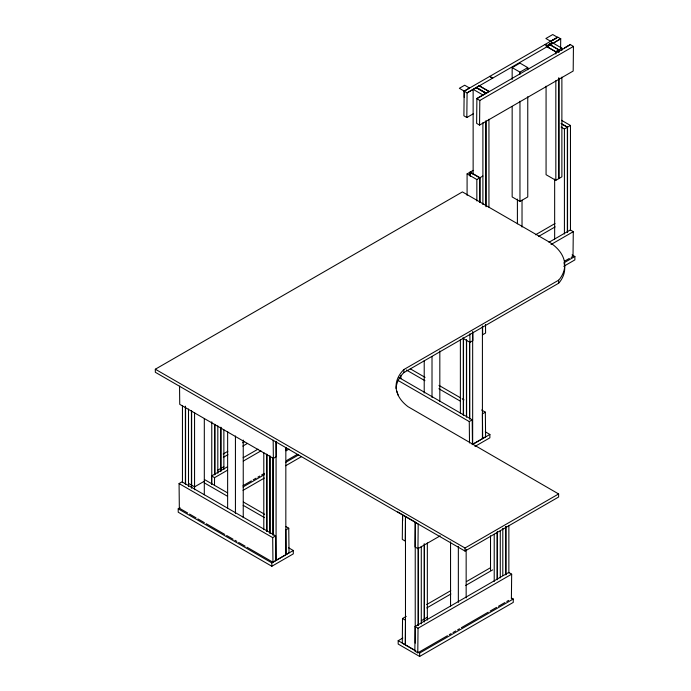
<?xml version="1.0" encoding="UTF-8"?>
<svg xmlns="http://www.w3.org/2000/svg" width="691" height="691" viewBox="0 0 691 691"><rect width="100%" height="100%" fill="white"/><g stroke="black" fill="none" stroke-linecap="round" stroke-linejoin="round"><path stroke-width="1.04" d="M211.558 484.495L211.645 475.926L227.408 466.831M214.495 485.151L214.573 477.662L227.546 470.165M402.551 618.488L402.292 643.114L405.22 644.841L405.479 620.224L402.551 618.488L406.256 616.346M511.4 598.803L511.668 574.178L508.74 572.45L415.11 626.504L414.85 651.121L417.779 652.857L447.44 635.729M417.943 548.68L418.21 524.054L415.282 522.327L415.015 546.944L417.943 548.68L440.193 535.827M417.779 652.857L418.038 628.231L511.668 574.178M560.608 48.482L560.712 38.843L557.792 37.115L464.162 91.169L463.903 115.794L466.822 117.522L473.318 113.782M466.822 117.522L467.09 92.905L470.01 91.126M476.894 98.735L476.626 123.361L479.554 125.088L573.185 71.035L573.444 46.418L570.516 44.682L476.894 98.735L479.813 100.471L479.554 125.088M549.025 242.256L570.351 229.948L573.28 231.675L573.012 256.301L571.163 257.372M558.613 280.2L559.701 278.965A59.331 34.256 0 0 0 547.35 240.943L462.417 191.917L155.32 369.219L155.32 372.276L464.991 551.064L558.622 497.01L558.622 493.953L408.079 406.731A58.087 33.539 0 0 1 398.051 395.002L396.574 390.691A58.087 33.539 0 0 1 403.855 369.547L558.613 280.2L558.613 283.258L403.855 372.604A58.087 33.539 0 0 0 396.098 388.506M558.613 283.258L559.701 282.014A59.331 34.256 0 0 0 564.219 263.755M464.24 91.126L469.517 88.007L464.689 85.218L459.351 88.301L464.24 91.126L464.24 97.431M550.77 41.33L557.628 37.374L552.74 34.55L545.881 38.506L550.77 41.33L556.048 38.212M179.332 508.187L179.073 483.562L181.992 481.834L275.623 535.888L275.882 560.513L272.962 562.241L247.007 547.255M179.548 386.139L179.738 404.339L273.368 458.392L276.288 456.665L276.132 441.67M289.019 449.09L286.091 450.826L286.057 447.613M462.529 338.063L469.949 342.339L472.869 340.611L472.782 332.043M272.962 562.241L272.695 537.615L275.623 535.888M288.76 528.209L285.832 529.937L286.091 554.562L289.019 552.826L288.76 528.209L285.979 526.602M469.509 442.974L469.275 421.57L472.203 419.834L398.966 377.554M485.341 412.156L482.413 413.883L482.672 438.509L485.6 436.781L485.341 412.156L481.627 410.013M549.198 44.414L552.126 42.505L561.878 48.232M549 44.405L546.071 46.098L555.832 51.73L558.751 50.037L558.751 52.179M552.126 42.6L549.198 44.293L558.959 50.046L555.832 51.851L546.961 46.729M470.217 91.005L476.064 87.627L485.816 93.259L479.969 96.636M554.657 42.255L557.585 40.562M557.792 40.449L560.712 38.756M560.712 38.843L467.09 92.905L464.162 91.169M512.161 79.482L512.161 67.623L519.96 63.123L527.76 67.623L527.76 69.782M512.161 67.623L519.96 72.132L527.76 67.623M558.959 49.925L561.878 48.137L561.878 50.374M476.842 98.442L479.761 96.757M564.417 47.878L567.337 46.193M567.544 46.072L570.464 44.388M479.813 100.471L573.444 46.418M467.09 195.328L467.09 173.899L470.01 172.206L479.761 177.837L479.761 202.489M470.217 176.378L470.217 172.094L473.136 170.401M467.09 173.899L476.842 179.53L479.761 177.837M470.217 172.094L479.969 177.725L482.897 176.032M561.161 127.092L564.417 128.967L567.337 127.274L567.337 232.297M561.04 123.404L567.544 127.161L570.464 125.468L570.464 230.492M546.071 86.168L546.071 174.702L555.832 180.325L561.878 176.836L561.878 77.09M512.161 106.423L512.161 196.944L519.96 201.444L527.76 196.944L527.76 96.723M535.542 234.785L555.011 223.539M538.462 236.512L555.149 226.881M551.029 244.519L573.28 231.675M223.184 454.004L227.823 451.327M242.653 442.767L244.51 441.696M223.331 457.338L227.97 454.661M242.8 446.101L247.43 443.423M564.668 261.12L569.306 258.443M563.752 262.943L574.877 256.516L574.877 259.894L563.752 266.32M217.812 470.148L223.867 466.65M243.163 457.727L257.993 449.167M204.311 481.23L194.56 486.861L188.505 483.372M243.31 461.07L260.922 450.895M288.665 547.825L293.295 550.502L293.295 553.88L271.839 566.266L178.218 512.212L178.218 508.826L180.083 507.755M243.051 485.687L251.386 480.876M253.243 479.804L256.024 478.198M257.881 477.127L259.73 476.056M261.587 474.985L264.368 473.378M286.618 460.534L296.81 454.652M243.051 486.974L264.377 474.665M285.694 462.357L298.676 454.868M243.051 490.36L264.377 478.042M285.694 465.734L301.457 456.639M472.152 444.684L489.876 434.449L489.876 437.826L474.95 446.446M178.218 508.826L271.839 562.889L293.295 550.502M155.32 369.219L464.991 548.006L558.622 493.953M426.658 604.573L450.757 590.658M466.511 581.563L490.619 567.648M426.796 607.916L450.903 593.992M465.734 585.432L492.614 569.911M421.285 620.717L427.34 617.227M511.4 597.94L513.266 599.019L513.266 602.397L419.636 656.45L398.18 644.064L398.18 640.687L402.818 638.009M449.297 634.658L451.145 633.587M453.002 632.515L455.784 630.909M457.641 629.838L459.489 628.767M461.346 627.704L488.226 612.183M490.083 611.112L496.57 607.363M498.427 606.292L504.914 602.543M506.771 601.472L508.628 600.401M417.77 651.993L419.636 653.073L513.266 599.019M396.574 390.691L398.051 395.002M549.198 44.189L558.959 49.821L558.959 52.205M548.006 46.185L545.044 44.431L548.006 46.142M561.524 120.312L570.464 125.468M562.465 124.458L567.337 127.274M479.191 85.822L488.943 91.454M476.263 87.429L486.023 93.06M482.897 94.952L473.136 89.32L473.136 174.624M572.079 254.901L574.877 256.516M410.247 368.804L425.086 377.372M438.984 385.397L460.31 397.705M462.158 398.776L464.015 399.847M406.394 369.996L424.939 380.706M438.845 388.731L460.163 401.039M397.895 380.361L469.275 421.57M485.246 431.771L489.876 434.449M397.74 511.884L402.628 514.709L402.628 521.014M204.398 479.502L227.572 492.882M243.336 501.986L264.653 514.294M204.251 482.836L227.434 496.216M243.189 505.32L264.506 517.628M179.073 483.562L272.695 537.615M180.256 508.723L187.676 512.998M189.533 514.069L196.019 517.818M197.876 518.889L204.363 522.638M206.212 523.709L224.756 534.411M226.613 535.482L233.1 539.23M234.949 540.293L236.806 541.364M238.663 542.435L245.15 546.184M398.18 640.687L415.904 650.913M415.231 650.628L405.479 644.997L405.479 516.393L415.231 522.025L415.231 643.122M211.645 475.926L214.573 477.662M415.11 626.504L418.038 628.231M485.505 324.476L485.6 333.045L482.672 334.772L482.586 326.212M472.203 419.834L472.463 444.46M469.854 333.779L469.949 342.339M273.17 440.193L273.368 458.392M567.544 127.161L567.544 232.185M564.417 128.967L564.417 233.99M558.959 78.118L558.959 178.52M558.751 77.902L558.751 178.641M555.832 51.73L555.832 54.01M555.832 80.666L555.832 180.325M554.657 179.064L554.657 239.077M522.025 200.157L522.025 227.045M519.96 72.132L519.96 74.282M519.96 101.223L519.96 201.444M517.404 199.077L517.404 223.824M508.861 525.842L508.861 572.994M505.933 526.456L505.933 574.687M505.734 526.577L505.734 574.8M502.806 528.261L502.806 575.413M500.275 530.757L500.275 577.909M497.347 531.379L497.347 579.602M497.149 532.562L497.149 579.714M494.22 534.255L494.22 581.407M490.515 535.845L490.515 570.135M488.943 119.249L488.943 207.196M486.023 120.942L486.023 206.739M485.816 121.124L485.816 205.78M482.897 122.687L482.897 204.545M482.413 326.135L482.413 438.664L472.661 444.287L472.661 331.766M479.969 177.725L479.969 202.368M476.842 179.53L476.842 200.96M470.01 172.206L470.01 175.419M469.733 341.864L469.733 419.022M469.535 341.751L469.535 418.91M466.606 340.058L466.606 417.217M466.434 339.92L466.434 416.008M466.157 549.405L466.157 597.896M464.991 548.006L464.991 551.064M463.506 338.236L463.506 415.395M463.307 338.115L463.307 415.282M460.379 339.644L460.379 413.589M458.349 546.365L458.349 602.397M450.549 541.856L450.549 606.517M439.822 350.968L439.822 401.609M432.013 356.547L432.013 397.498M427.34 542.901L427.34 620.06M424.412 544.586L424.412 621.753M424.214 360.659L424.214 392.989M424.214 543.636L424.214 621.865M421.285 546.391L421.285 623.887M419.636 653.073L419.636 656.45M418.357 548.084L418.357 625.243M418.159 548.196L418.159 625.364M403.855 369.547L403.855 372.604M400.892 375.515L400.892 378.737M285.832 447.543L285.832 554.709L276.08 560.341L276.08 441.385M273.152 457.917L273.152 535.076M272.954 457.796L272.954 534.964M271.839 562.889L271.839 566.266M270.026 456.112L270.026 533.271M269.853 455.974L269.853 533.132M266.933 454.281L266.933 531.448M266.726 454.168L266.726 531.327M263.798 452.475L263.798 529.643M243.241 440.072L243.241 517.663M235.432 435.961L235.432 513.543M227.633 431.452L227.633 507.963M223.867 429.837L223.867 469.483M220.947 427.237L220.947 471.176M220.74 427.358L220.74 471.288M217.812 425.829L217.812 473.318M214.892 424.3L214.892 474.674M214.685 424.421L214.685 474.786M211.766 421.821L211.766 483.976M204.311 418.694L204.311 494.782M194.56 412.536L194.56 489.703M191.632 410.851L191.632 488.01M191.433 410.73L191.433 487.889M188.505 409.046L188.505 486.542M185.577 407.353L185.577 484.512M185.378 406.17L185.378 484.4M182.45 405.548L182.45 482.707M402.551 514.752L402.292 539.377L405.22 541.105L405.479 516.488L402.551 514.752M479.191 85.744L476.263 87.515L486.023 93.138L488.943 91.367L479.191 85.744M492.657 78.1L489.694 76.39L492.657 78.1"/></g></svg>
